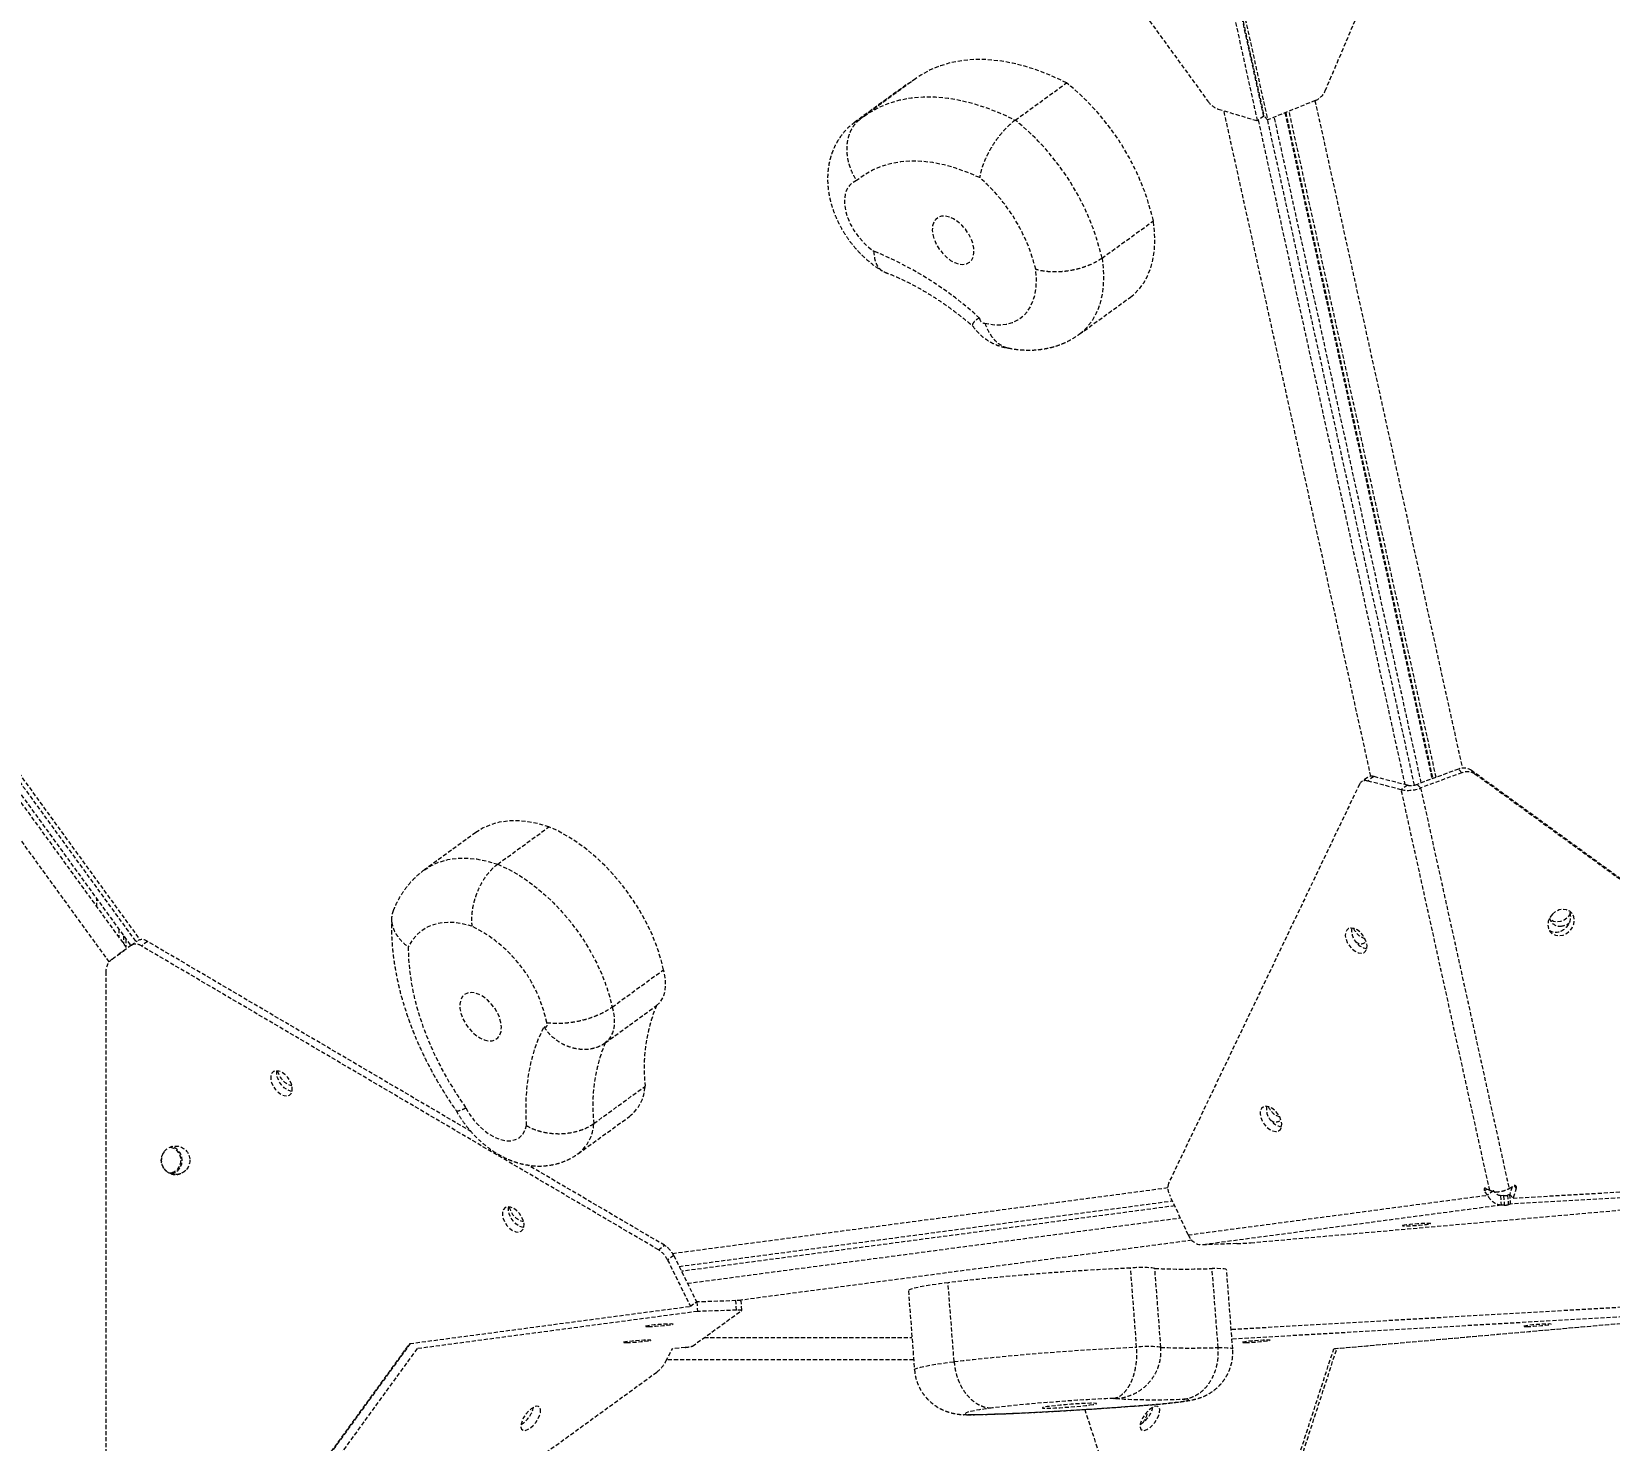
# Model space of a CAD drawing. Header units: millimetres. Extents: x -6061 to 5100, y -3651 to 3328.
# Drawn here: x 1982.3 to 2479.7, y 221.3 to 665.6 of the extents above; entities that cross this region are included whole.
import ezdxf

# ---------------------------------------------------------------- set-up
doc = ezdxf.new("R2010")
doc.units = ezdxf.units.MM
doc.linetypes.add('HIDDEN', pattern=[1.905, 1.27, -0.635])
for name, color, linetype in [('DIKOM_ОБЪЕКТ', 7, 'Continuous'), ('DIKOM_РАЗМЕР_ЗОНА', 7, 'Continuous'), ('DIKOM_РАЗМЕР_ОБЪЕКТА', 7, 'Continuous')]:
    doc.layers.add(name, color=color, linetype=linetype)
doc.styles.add('style1', font='arialbd.ttf', dxfattribs={"width": 0.8})
doc.dimstyles.new('1-50', dxfattribs={"dimtxt": 300, "dimasz": 200, "dimexe": 100, "dimexo": 0, "dimgap": 100, "dimtad": 1, "dimtxsty": 'style1', "dimcen": 200, "dimclrd": 7, "dimclre": 7, "dimclrt": 7, "dimadec": 1, "dimazin": 2, "dimtfac": 1, "dimtmove": 0, "dimatfit": 2, "dimfxl": 0, "dimlwd": 25, "dimlwe": 18, "dimarcsym": 0})

# ---------------------------------------------------------------- blocks, each defined once
blk = doc.blocks.new('*D0')
at = {"layer": 'Defpoints', "color": 0, "transparency": 16777216}
for p in [(3244.44, 1090.08), (-2954.24, -571.35), (3244.44, -1487.03)]:
    blk.add_point(p, dxfattribs=at)
at = {"layer": 'DIKOM_РАЗМЕР_ОБЪЕКТА', "color": 7, "lineweight": 18, "transparency": 16777216}
for p, q in [((3244.44, 1090.08), (3244.44, -1587.03)), ((-2954.24, -571.35), (-2954.24, -1587.03))]:
    blk.add_line(p, q, dxfattribs=at)
at = {"layer": 'DIKOM_РАЗМЕР_ОБЪЕКТА', "color": 7, "lineweight": 25, "transparency": 16777216}
blk.add_line((-2754.24, -1487.03), (3044.44, -1487.03), dxfattribs=at)
at = {"layer": 'DIKOM_РАЗМЕР_ОБЪЕКТА', "color": 7, "transparency": 16777216}
for points in [[(-2754.24, -1453.69), (-2754.24, -1520.36), (-2954.24, -1487.03)], [(3044.44, -1453.69), (3044.44, -1520.36), (3244.44, -1487.03)]]:
    blk.add_solid(points, dxfattribs=at)
at = {"layer": 'DIKOM_РАЗМЕР_ОБЪЕКТА', "color": 7, "transparency": 16777216, "insert": (279.31, -1118.98), "char_height": 300, "attachment_point": 5, "style": 'style1'}
blk.add_mtext('{\\fArial|b0|i0|c204|p34;\\H1.75x;6200}', dxfattribs=at)
blk = doc.blocks.new('*D1')
at = {"layer": 'Defpoints', "color": 0, "transparency": 16777216}
for p in [(2324.34, 3327.92), (-5419.16, -2822.08), (-1808.64, -2822.08)]:
    blk.add_point(p, dxfattribs=at)
at = {"layer": 'DIKOM_РАЗМЕР_ЗОНА', "color": 7, "lineweight": 18, "transparency": 16777216}
for p, q in [((2324.34, 3327.92), (-5519.16, 3327.92)), ((-1808.64, -2822.08), (-5519.16, -2822.08))]:
    blk.add_line(p, q, dxfattribs=at)
at = {"layer": 'DIKOM_РАЗМЕР_ЗОНА', "color": 7, "lineweight": 25, "transparency": 16777216}
blk.add_line((-5419.16, 3127.92), (-5419.16, -2622.08), dxfattribs=at)
at = {"layer": 'DIKOM_РАЗМЕР_ЗОНА', "color": 7, "transparency": 16777216}
for points in [[(-5452.49, 3127.92), (-5385.83, 3127.92), (-5419.16, 3327.92)], [(-5452.49, -2622.08), (-5385.83, -2622.08), (-5419.16, -2822.08)]]:
    blk.add_solid(points, dxfattribs=at)
at = {"layer": 'DIKOM_РАЗМЕР_ЗОНА', "color": 7, "transparency": 16777216, "insert": (-5787.21, -178.18), "char_height": 300, "attachment_point": 5, "rotation": 90, "style": 'style1'}
blk.add_mtext('{\\fArial|b0|i0|c204|p34;\\H1.75x;6150}', dxfattribs=at)
blk = doc.blocks.new('*D2')
at = {"layer": 'Defpoints', "color": 0, "transparency": 16777216}
for p in [(5097.78, 1174.32), (-4808.91, -571.39), (5097.78, -3550.63)]:
    blk.add_point(p, dxfattribs=at)
at = {"layer": 'DIKOM_РАЗМЕР_ЗОНА', "color": 7, "lineweight": 18, "transparency": 16777216}
for p, q in [((5097.78, 1174.32), (5097.78, -3650.63)), ((-4808.91, -571.39), (-4808.91, -3650.63))]:
    blk.add_line(p, q, dxfattribs=at)
at = {"layer": 'DIKOM_РАЗМЕР_ЗОНА', "color": 7, "lineweight": 25, "transparency": 16777216}
blk.add_line((-4608.91, -3550.63), (4897.78, -3550.63), dxfattribs=at)
at = {"layer": 'DIKOM_РАЗМЕР_ЗОНА', "color": 7, "transparency": 16777216}
for points in [[(-4608.91, -3517.3), (-4608.91, -3583.96), (-4808.91, -3550.63)], [(4897.78, -3517.3), (4897.78, -3583.96), (5097.78, -3550.63)]]:
    blk.add_solid(points, dxfattribs=at)
at = {"layer": 'DIKOM_РАЗМЕР_ЗОНА', "color": 7, "transparency": 16777216, "insert": (864.15, -3182.58), "char_height": 300, "attachment_point": 5, "style": 'style1'}
blk.add_mtext('{\\fArial|b0|i0|c204|p34;\\H1.75x;9900}', dxfattribs=at)
blk = doc.blocks.new('*D3')
at = {"layer": 'Defpoints', "color": 0, "transparency": 16777216}
for p in [(-3174.2, 1527.92), (2804.07, 1527.92), (-2373.39, -1022.08)]:
    blk.add_point(p, dxfattribs=at)
at = {"layer": 'DIKOM_РАЗМЕР_ОБЪЕКТА', "color": 7, "lineweight": 18, "transparency": 16777216}
for p, q in [((2804.07, 1527.92), (-3274.2, 1527.92)), ((-2373.39, -1022.08), (-3274.2, -1022.08))]:
    blk.add_line(p, q, dxfattribs=at)
at = {"layer": 'DIKOM_РАЗМЕР_ОБЪЕКТА', "color": 7, "lineweight": 25, "transparency": 16777216}
blk.add_line((-3174.2, -822.08), (-3174.2, 1327.92), dxfattribs=at)
at = {"layer": 'DIKOM_РАЗМЕР_ОБЪЕКТА', "color": 7, "transparency": 16777216}
for points in [[(-3207.54, 1327.92), (-3140.87, 1327.92), (-3174.2, 1527.92)], [(-3207.54, -822.08), (-3140.87, -822.08), (-3174.2, -1022.08)]]:
    blk.add_solid(points, dxfattribs=at)
at = {"layer": 'DIKOM_РАЗМЕР_ОБЪЕКТА', "color": 7, "transparency": 16777216, "insert": (-3542.25, 166.98), "char_height": 300, "attachment_point": 5, "rotation": 90, "style": 'style1'}
blk.add_mtext('{\\fArial|b0|i0|c204|p34;\\H1.75x;2550}', dxfattribs=at)

msp = doc.modelspace()

# ---------------------------------------------------------------- linework, layer by layer
at = {"layer": 'DIKOM_ОБЪЕКТ', "color": 7, "linetype": 'HIDDEN', "lineweight": 15}
for p, q in [((2390.109, 646.88), (2471.588, 838.469)), ((2227.2, 816.901), (2353.112, 643.615)), ((2368.781, 637.439), (2340.819, 764.101)), ((2370.723, 638.85), (2342.76, 765.512)), ((2342.857, 765.521), (2370.819, 638.859)), ((2343.97, 764.379), (2371.932, 637.717)), ((2258.035, 648.778), (2241.854, 637.022)), ((2260.952, 650.684), (2244.771, 638.928)), ((2292.375, 637.63), (2308.556, 649.385)), ((2386.98, 643.807), (2371.932, 637.717)), ((2386.873, 643.763), (2433.324, 433.307)), ((2356.363, 641.105), (2368.781, 637.439)), ((2404.487, 430.761), (2358.18, 640.568)), ((2370.723, 638.85), (2368.781, 637.439)), ((2368.971, 637.577), (2415.195, 428.145)), ((2371.932, 637.717), (2370.819, 638.859)), ((2418.239, 427.965), (2371.943, 637.721)), ((2420.374, 428.689), (2374.049, 638.574)), ((2377.396, 639.928), (2423.744, 429.933)), ((2377.659, 640.035), (2424.01, 430.031)), ((2425.071, 430.423), (2378.713, 640.461)), ((2319.739, 594.123), (2335.92, 605.879)), ((1870.941, 577.058), (2015.17, 378.544)), ((1871.828, 578.219), (2016.408, 379.222)), ((2312.549, 570.103), (2328.729, 581.858)), ((1868.057, 575.055), (2012.33, 376.48)), ((1869.271, 575.931), (2013.541, 377.36)), ((1869.271, 575.931), (2013.541, 377.36)), ((2006.769, 372.225), (1862.189, 571.223)), ((2432.099, 433.017), (2419.063, 428.205)), ((2433.211, 431.876), (2432.099, 433.017)), ((2400.888, 428.245), (2340.74, 302.478)), ((2403.436, 430.399), (2401.494, 428.988)), ((2405.423, 430.663), (2403.482, 429.252)), ((2414.067, 426.525), (2403.482, 429.252)), ((2416.009, 427.936), (2405.423, 430.663)), ((2416.009, 427.936), (2414.067, 426.525)), ((2419.063, 428.205), (2420.176, 427.064)), ((2433.211, 431.876), (2420.176, 427.064)), ((2436.168, 432.599), (2437.28, 431.458)), ((2583.584, 325.506), (2436.168, 432.599)), ((2584.697, 324.365), (2437.28, 431.458)), ((2441.95, 300.221), (2414.067, 426.525)), ((2420.176, 427.064), (2448.059, 300.761)), ((2122.31, 413.022), (2106.13, 401.266)), ((2129.206, 403.037), (2145.387, 414.793)), ((2002.792, 389.607), (2002.792, 392.154)), ((2009.792, 382.52), (2009.792, 379.973)), ((2011.289, 380.459), (2011.289, 377.912)), ((2012.028, 379.442), (2012.028, 376.895)), ((2013.716, 377.488), (2015.658, 378.898)), ((2018.832, 378.658), (2016.891, 377.247)), ((2120.867, 318.688), (2018.832, 378.658)), ((2007.722, 373.132), (2011.485, 375.866)), ((2007.722, 373.132), (2009.664, 374.543)), ((2007.722, 373.132), (2007.722, 373.132)), ((2013.716, 377.488), (2009.205, 374.21)), ((2179.865, 281.461), (2016.891, 377.247)), ((2005.661, 369.087), (2005.66, 154.887)), ((2006.616, 372.026), (2006.616, 372.026)), ((2165.305, 357.994), (2181.485, 369.749)), ((2163.104, 346.705), (2179.284, 358.461)), ((2159.518, 321.254), (2175.699, 333.01)), ((2154.584, 311.758), (2170.765, 323.514)), ((2026.507, 305.759), (2025.767, 305.593)), ((2181.806, 282.871), (2138.754, 308.175)), ((2584.161, 303.626), (2448.456, 295.856)), ((2449.367, 297.761), (2585.073, 305.531)), ((2184.341, 280.318), (2340.475, 301.048)), ((2346.934, 286.152), (2341.069, 298.749)), ((2346.934, 286.152), (2441.21, 298.673)), ((2366.608, 283.685), (2573.998, 301.994)), ((2441.137, 300.602), (2440.358, 300.036)), ((2441.21, 298.673), (2440.358, 300.036)), ((2440.722, 300.796), (2441.95, 300.221)), ((2443.152, 300.084), (2441.21, 298.673)), ((2446.324, 298.523), (2445.323, 298.506)), ((2445.323, 298.506), (2445.552, 295.519)), ((2446.324, 298.523), (2446.553, 295.535)), ((2448.226, 298.844), (2447.581, 298.634)), ((2447.581, 298.634), (2447.811, 295.647)), ((2448.059, 300.761), (2449.437, 301.565)), ((2448.307, 298.849), (2448.226, 298.844)), ((2448.226, 298.844), (2448.456, 295.856)), ((2448.988, 301.303), (2448.254, 298.902)), ((2448.254, 298.902), (2449.367, 297.761)), ((2450.331, 300.916), (2449.367, 297.761)), ((2449.616, 301.649), (2450.331, 300.916)), ((2186.401, 276.22), (2341.943, 296.872)), ((2342.671, 295.307), (2187.169, 274.661)), ((2445.552, 295.519), (2351.276, 282.998)), ((2446.553, 295.535), (2445.552, 295.519)), ((2448.456, 295.856), (2447.811, 295.647)), ((2189.029, 270.884), (2344.436, 291.517)), ((2348.078, 284.444), (2204.839, 265.426)), ((2179.865, 281.461), (2181.806, 282.871)), ((2184.715, 279.645), (2182.773, 278.234)), ((2184.715, 279.645), (2191.904, 265.047)), ((2362.201, 283.397), (2351.276, 282.998)), ((2182.773, 278.234), (2189.962, 263.636)), ((2330.645, 250.769), (2328.735, 275.668)), ((2338.289, 250.7), (2336.379, 275.599)), ((2356.35, 250.647), (2354.44, 275.546)), ((2360.924, 250.261), (2359.015, 275.16)), ((2273.102, 246.183), (2271.193, 271.082)), ((2189.962, 263.636), (2191.904, 265.047)), ((2191.973, 264.997), (2191.804, 264.975)), ((2204.307, 265.412), (2191.973, 264.997)), ((2191.973, 264.997), (2192.202, 262.009)), ((2204.537, 262.424), (2204.307, 265.412)), ((2206.177, 262.375), (2205.947, 265.363)), ((2258.692, 268.539), (2260.601, 243.64)), ((2519.794, 265.377), (2360.464, 256.268)), ((2101.538, 251.888), (2189.962, 263.636)), ((2192.202, 262.009), (2103.785, 250.262)), ((2190.61, 251.05), (2206.164, 262.356)), ((2204.537, 262.424), (2192.202, 262.009)), ((2520.024, 262.389), (2360.693, 253.28)), ((2392.823, 250.272), (2526.398, 262.055)), ((2392.979, 250.278), (2526.467, 262.054)), ((2194.344, 253.764), (2259.825, 253.764)), ((2194.383, 253.792), (2259.823, 253.792)), ((2020.737, 140.68), (2101.547, 251.901)), ((2101.655, 251.904), (2020.806, 140.63)), ((2103.793, 250.282), (2022.977, 139.053)), ((2099.705, 249.365), (2099.81, 249.365)), ((2099.722, 249.389), (2099.827, 249.389)), ((2099.884, 249.466), (2099.771, 249.456)), ((2099.845, 249.558), (2099.954, 249.564)), ((2100.107, 249.773), (2099.99, 249.758)), ((2182.261, 246.329), (2184.333, 250.27)), ((2188.267, 250.686), (2184.333, 250.269)), ((2338.289, 250.7), (2338.288, 250.685)), ((2356.532, 138.634), (2392.817, 250.272)), ((2357.897, 139.934), (2393.784, 250.349)), ((2260.36, 246.791), (2182.504, 246.791)), ((2031.957, 135.782), (2179.368, 242.888)), ((2314.274, 231.104), (2345.34, 135.47))]:
    msp.add_line(p, q, dxfattribs=at)
at = {"layer": 'DIKOM_ОБЪЕКТ', "color": 7, "linetype": 'HIDDEN', "lineweight": 15, "flags": 128}
for points in [[(2308.556, 649.385), (2304.232, 651.426), (2299.933, 653.147), (2295.679, 654.541), (2291.491, 655.601), (2287.388, 656.322), (2283.389, 656.701), (2279.515, 656.737), (2275.781, 656.428), (2272.207, 655.776), (2268.81, 654.785), (2265.604, 653.458), (2262.606, 651.803), (2260.952, 650.684)], [(2259.668, 649.752), (2258.149, 648.86), (2258.035, 648.778)], [(2244.759, 638.919), (2246.426, 640.048), (2249.424, 641.703), (2252.629, 643.029), (2256.027, 644.02), (2259.601, 644.672), (2263.334, 644.981), (2267.209, 644.946), (2271.207, 644.567), (2275.31, 643.845), (2279.499, 642.785), (2283.752, 641.391), (2288.051, 639.67), (2292.375, 637.63)], [(2241.855, 637.023), (2241.969, 637.104), (2243.649, 638.072)], [(2281.161, 619.504), (2277.396, 621.144), (2273.665, 622.482), (2269.987, 623.513), (2266.383, 624.229), (2262.871, 624.627), (2259.471, 624.706), (2256.201, 624.465), (2253.078, 623.904), (2250.119, 623.027), (2247.34, 621.84), (2244.755, 620.347), (2242.379, 618.557)], [(2242.379, 618.557), (2241.118, 617.941), (2240.077, 617.012), (2239.286, 615.795), (2238.766, 614.324), (2238.532, 612.639), (2238.59, 610.785), (2238.938, 608.814), (2239.567, 606.78), (2240.46, 604.739), (2241.592, 602.745), (2242.932, 600.854), (2244.444, 599.119), (2246.085, 597.585), (2247.812, 596.295)], [(2266.413, 601.53), (2266.851, 600.003), (2267.532, 598.466), (2268.43, 596.982), (2269.506, 595.611), (2270.719, 594.41), (2272.016, 593.427), (2273.347, 592.703), (2274.655, 592.268), (2275.888, 592.139), (2276.995, 592.322), (2277.931, 592.809), (2278.657, 593.58), (2279.143, 594.604), (2279.371, 595.838), (2279.329, 597.233), (2279.021, 598.731), (2278.459, 600.271), (2277.665, 601.789), (2276.673, 603.224), (2275.523, 604.517), (2274.261, 605.615), (2272.94, 606.472), (2271.614, 607.055), (2270.337, 607.338), (2269.161, 607.311), (2268.134, 606.975), (2267.299, 606.342), (2266.69, 605.44), (2266.331, 604.305), (2266.238, 602.984), (2266.413, 601.53)], [(2328.729, 581.858), (2329.751, 582.667), (2331.439, 584.353), (2332.897, 586.306), (2334.112, 588.509), (2335.076, 590.945), (2335.78, 593.595), (2336.219, 596.437), (2336.389, 599.448), (2336.289, 602.604), (2335.92, 605.879)], [(2319.739, 594.123), (2320.109, 590.848), (2320.209, 587.692), (2320.039, 584.681), (2319.6, 581.84), (2318.896, 579.19), (2317.932, 576.753), (2316.716, 574.55), (2315.259, 572.597), (2313.571, 570.911), (2312.541, 570.097)], [(2282.817, 573.587), (2285.158, 573.167), (2287.397, 573.064), (2289.506, 573.282), (2291.459, 573.817), (2293.231, 574.662), (2294.8, 575.807), (2296.146, 577.237), (2297.252, 578.935), (2298.105, 580.88), (2298.693, 583.046), (2299.01, 585.407), (2299.051, 587.932), (2298.816, 590.592)], [(2145.387, 414.793), (2142.029, 415.785), (2138.751, 416.429), (2135.578, 416.72), (2132.536, 416.656), (2129.65, 416.237), (2126.942, 415.467), (2124.433, 414.352), (2122.31, 413.022)], [(2181.485, 369.749), (2180.64, 373.172), (2179.538, 376.638), (2178.19, 380.12), (2176.606, 383.589), (2174.799, 387.017), (2172.783, 390.377), (2170.576, 393.641), (2168.194, 396.784), (2165.656, 399.78), (2162.984, 402.604), (2160.199, 405.234), (2157.324, 407.649), (2154.381, 409.828), (2151.394, 411.756), (2148.388, 413.415), (2145.387, 414.793)], [(2106.099, 401.243), (2108.253, 402.596), (2110.762, 403.711), (2113.47, 404.481), (2116.356, 404.9), (2119.398, 404.964), (2122.57, 404.673), (2125.848, 404.029), (2129.206, 403.037)], [(2129.206, 403.037), (2132.208, 401.659), (2135.214, 400), (2138.2, 398.073), (2141.143, 395.893), (2144.019, 393.478), (2146.804, 390.848), (2149.476, 388.024), (2152.013, 385.028), (2154.395, 381.886), (2156.603, 378.621), (2158.619, 375.261), (2160.426, 371.833), (2162.01, 368.364), (2163.358, 364.882), (2164.459, 361.416), (2165.305, 357.994)], [(2461.7, 387.276), (2460.925, 386.263), (2460.436, 385.118), (2460.272, 383.934), (2460.447, 382.806), (2460.946, 381.827), (2461.729, 381.076), (2462.733, 380.613), (2463.875, 380.476), (2465.065, 380.676), (2466.205, 381.197), (2467.202, 381.996), (2467.977, 383.01), (2468.466, 384.155), (2468.63, 385.339), (2468.455, 386.466), (2467.956, 387.445), (2467.173, 388.196), (2466.169, 388.659), (2465.026, 388.797), (2463.837, 388.597), (2462.697, 388.076), (2461.7, 387.276)], [(2121.092, 383.449), (2118.46, 384.17), (2115.905, 384.584), (2113.452, 384.686), (2111.126, 384.474), (2108.949, 383.952), (2106.944, 383.124), (2105.131, 381.998), (2103.527, 380.586), (2102.149, 378.902), (2101.01, 376.962)], [(2467.368, 387.525), (2467.146, 387.101), (2466.392, 386.136), (2465.419, 385.39), (2464.313, 384.93), (2463.172, 384.797), (2462.098, 385.003), (2461.187, 385.53), (2460.829, 385.886)], [(2402.226, 375.134), (2402.828, 375.613), (2403.188, 376.361), (2403.278, 377.318), (2403.09, 378.406), (2402.64, 379.536), (2401.964, 380.618), (2401.117, 381.563), (2400.168, 382.295), (2399.192, 382.755), (2398.271, 382.905), (2397.477, 382.733), (2396.876, 382.254), (2396.516, 381.505), (2396.426, 380.549), (2396.613, 379.461), (2397.063, 378.331), (2397.739, 377.249), (2398.586, 376.304), (2399.536, 375.572), (2400.511, 375.112), (2401.433, 374.962), (2402.226, 375.134)], [(2402.645, 379.526), (2402.424, 379.578), (2401.49, 379.982)], [(2101.01, 376.962), (2101.103, 373.013), (2101.472, 368.937), (2102.115, 364.756), (2103.029, 360.491), (2104.209, 356.167), (2105.648, 351.806), (2107.339, 347.431), (2109.273, 343.067), (2111.439, 338.736), (2113.826, 334.461), (2116.421, 330.266), (2119.211, 326.173)], [(2179.284, 358.461), (2180.225, 359.303), (2180.993, 360.349), (2181.576, 361.582), (2181.963, 362.981), (2182.149, 364.523), (2182.131, 366.184), (2181.908, 367.935), (2181.485, 369.749)], [(2124.96, 347.662), (2126.24, 347.364), (2127.422, 347.376), (2128.457, 347.697), (2129.303, 348.316), (2129.924, 349.205), (2130.295, 350.33), (2130.402, 351.643), (2130.24, 353.092), (2129.815, 354.616), (2129.145, 356.154), (2128.257, 357.643), (2127.188, 359.02), (2125.981, 360.231), (2124.687, 361.226), (2123.357, 361.963), (2122.046, 362.413), (2120.808, 362.557), (2119.694, 362.39), (2118.749, 361.917), (2118.012, 361.16), (2117.513, 360.147), (2117.272, 358.922), (2117.3, 357.534), (2117.595, 356.04), (2118.146, 354.5), (2118.929, 352.98), (2119.912, 351.539), (2121.056, 350.238), (2122.313, 349.13), (2123.632, 348.259), (2124.96, 347.662)], [(2165.305, 357.994), (2165.728, 356.18), (2165.951, 354.428), (2165.969, 352.767), (2165.783, 351.225), (2165.396, 349.826), (2164.813, 348.593), (2164.045, 347.547), (2163.104, 346.705)], [(2138.311, 320.593), (2138.139, 325.043), (2138.217, 329.365), (2138.545, 333.544), (2139.121, 337.565), (2139.943, 341.415), (2141.009, 345.079), (2142.315, 348.546), (2143.855, 351.802)], [(2143.855, 351.802), (2144.127, 351.715), (2144.375, 351.711), (2144.583, 351.791), (2144.736, 351.948), (2144.824, 352.172), (2144.841, 352.448), (2144.786, 352.757), (2144.662, 353.077)], [(2057.68, 336.335), (2057.646, 335.345), (2057.888, 334.242), (2058.387, 333.114), (2059.102, 332.053), (2059.975, 331.145), (2060.936, 330.463), (2061.907, 330.063), (2062.809, 329.977), (2063.569, 330.212), (2064.125, 330.749), (2064.433, 331.545), (2064.467, 332.534), (2064.225, 333.638), (2063.726, 334.766), (2063.012, 335.827), (2062.138, 336.735), (2061.177, 337.416), (2060.206, 337.816), (2059.305, 337.902), (2058.545, 337.667), (2057.988, 337.13), (2057.68, 336.335)], [(2064.397, 331.384), (2063.849, 331.474), (2062.878, 331.874), (2061.917, 332.556), (2061.043, 333.464), (2060.328, 334.525), (2059.83, 335.653), (2059.588, 336.756), (2059.622, 337.746), (2059.67, 337.952)], [(2119.211, 326.173), (2120.368, 324.189), (2121.73, 322.314), (2123.259, 320.599), (2124.913, 319.091), (2126.647, 317.833), (2128.413, 316.857), (2130.163, 316.191), (2131.849, 315.853), (2133.425, 315.852), (2134.848, 316.189), (2136.078, 316.854), (2137.083, 317.828), (2137.834, 319.086), (2138.311, 320.593)], [(2375.348, 318.932), (2375.949, 319.411), (2376.309, 320.159), (2376.399, 321.116), (2376.211, 322.204), (2375.761, 323.334), (2375.086, 324.416), (2374.239, 325.361), (2373.289, 326.093), (2372.314, 326.552), (2371.392, 326.703), (2370.598, 326.531), (2369.997, 326.052), (2369.637, 325.303), (2369.547, 324.346), (2369.735, 323.259), (2370.185, 322.128), (2370.861, 321.047), (2371.708, 320.102), (2372.657, 319.37), (2373.632, 318.91), (2374.554, 318.76), (2375.348, 318.932)], [(2375.766, 323.326), (2375.544, 323.378), (2374.61, 323.782)], [(2130.722, 293.406), (2130.687, 292.416), (2130.929, 291.313), (2131.428, 290.185), (2132.143, 289.124), (2133.017, 288.216), (2133.978, 287.534), (2134.948, 287.134), (2135.85, 287.048), (2136.61, 287.283), (2137.166, 287.82), (2137.474, 288.615), (2137.508, 289.605), (2137.266, 290.708), (2136.768, 291.836), (2136.053, 292.897), (2135.179, 293.805), (2134.218, 294.487), (2133.248, 294.887), (2132.346, 294.973), (2131.586, 294.738), (2131.03, 294.201), (2130.722, 293.406)], [(2137.438, 288.455), (2136.89, 288.545), (2135.919, 288.945), (2134.958, 289.626), (2134.085, 290.534), (2133.37, 291.595), (2132.871, 292.723), (2132.629, 293.827), (2132.663, 294.816), (2132.699, 294.977)], [(2414.96, 289.175), (2414.51, 289.084), (2414.415, 289.016), (2414.682, 288.977), (2415.291, 288.97), (2416.191, 288.996), (2417.31, 289.053), (2418.557, 289.135), (2419.831, 289.237), (2421.029, 289.35), (2422.054, 289.464), (2422.823, 289.572), (2423.273, 289.663), (2423.368, 289.731), (2423.1, 289.769), (2422.492, 289.776), (2421.592, 289.75), (2420.473, 289.694), (2419.226, 289.611), (2417.952, 289.509), (2416.754, 289.397), (2415.729, 289.282), (2414.96, 289.175)], [(2328.735, 275.668), (2325.506, 275.527), (2322.088, 275.358), (2318.509, 275.162), (2314.798, 274.94), (2310.985, 274.694), (2307.101, 274.426), (2303.177, 274.139), (2299.244, 273.834), (2295.335, 273.514), (2291.481, 273.181), (2287.713, 272.839), (2284.062, 272.49), (2280.557, 272.137), (2277.226, 271.783), (2274.096, 271.43), (2271.193, 271.082)], [(2359.015, 275.16), (2359.012, 275.175), (2358.786, 275.31), (2358.207, 275.415), (2357.282, 275.491), (2356.021, 275.534), (2354.44, 275.546)], [(2271.193, 271.082), (2268.381, 270.7), (2265.894, 270.332), (2263.751, 269.98), (2261.969, 269.648), (2260.563, 269.337), (2259.543, 269.051), (2258.918, 268.792), (2258.692, 268.561), (2258.692, 268.539)], [(2206.164, 262.356), (2206.173, 262.384), (2206.118, 262.406), (2205.999, 262.423), (2205.819, 262.435), (2205.579, 262.441), (2205.283, 262.441), (2204.934, 262.436), (2204.537, 262.424)], [(2176.746, 257.256), (2177.743, 257.295), (2178.925, 257.362), (2180.195, 257.453), (2181.451, 257.561), (2182.591, 257.675), (2183.522, 257.788), (2184.17, 257.89), (2184.481, 257.973), (2184.43, 258.029), (2184.022, 258.056), (2183.289, 258.049), (2182.292, 258.011), (2181.11, 257.943), (2179.84, 257.852), (2178.584, 257.745), (2177.444, 257.63), (2176.513, 257.517), (2175.866, 257.415), (2175.555, 257.333), (2175.605, 257.276), (2176.013, 257.25), (2176.746, 257.256)], [(2453.615, 257.258), (2454.612, 257.297), (2455.794, 257.364), (2457.064, 257.455), (2458.32, 257.562), (2459.46, 257.677), (2460.392, 257.79), (2461.039, 257.891), (2461.35, 257.974), (2461.3, 258.031), (2460.892, 258.057), (2460.159, 258.051), (2459.162, 258.012), (2457.98, 257.945), (2456.71, 257.854), (2455.454, 257.747), (2454.314, 257.632), (2453.383, 257.519), (2452.735, 257.417), (2452.424, 257.335), (2452.475, 257.278), (2452.883, 257.252), (2453.615, 257.258)], [(2169.775, 252.189), (2170.773, 252.228), (2171.954, 252.295), (2173.225, 252.386), (2174.481, 252.493), (2175.62, 252.608), (2176.552, 252.721), (2177.199, 252.823), (2177.51, 252.905), (2177.459, 252.962), (2177.051, 252.988), (2176.319, 252.982), (2175.321, 252.943), (2174.139, 252.876), (2172.869, 252.785), (2171.613, 252.677), (2170.473, 252.563), (2169.542, 252.45), (2168.895, 252.348), (2168.584, 252.265), (2168.635, 252.209), (2169.043, 252.182), (2169.775, 252.189)], [(2273.102, 246.183), (2276.006, 246.531), (2279.136, 246.884), (2282.467, 247.238), (2285.972, 247.591), (2289.623, 247.94), (2293.391, 248.282), (2297.245, 248.615), (2301.154, 248.935), (2305.087, 249.24), (2309.011, 249.527), (2312.895, 249.795), (2316.708, 250.041), (2320.419, 250.263), (2323.998, 250.459), (2327.415, 250.628), (2330.645, 250.769)], [(2356.35, 250.647), (2357.931, 250.635), (2359.191, 250.592), (2360.117, 250.516), (2360.696, 250.411), (2360.922, 250.276), (2360.924, 250.261)], [(2364.979, 252.191), (2365.977, 252.229), (2367.158, 252.297), (2368.429, 252.388), (2369.685, 252.495), (2370.824, 252.61), (2371.756, 252.722), (2372.403, 252.824), (2372.714, 252.907), (2372.664, 252.964), (2372.256, 252.99), (2371.524, 252.983), (2370.526, 252.945), (2369.344, 252.878), (2368.074, 252.787), (2366.818, 252.679), (2365.678, 252.565), (2364.747, 252.452), (2364.1, 252.35), (2363.788, 252.268), (2363.839, 252.211), (2364.247, 252.185), (2364.979, 252.191)], [(2260.601, 243.64), (2260.602, 243.662), (2260.827, 243.893), (2261.453, 244.152), (2262.473, 244.438), (2263.879, 244.749), (2265.661, 245.081), (2267.804, 245.433), (2270.291, 245.801), (2273.102, 246.183)], [(2323.503, 234.601), (2320.899, 234.492), (2318.098, 234.354), (2315.135, 234.188), (2312.047, 233.996), (2308.874, 233.781), (2305.655, 233.546), (2302.43, 233.293), (2299.24, 233.026), (2296.124, 232.747), (2293.123, 232.461), (2290.273, 232.171), (2287.611, 231.881), (2285.169, 231.593)], [(2324.031, 234.53), (2324.263, 234.561), (2324.416, 234.589), (2324.478, 234.61), (2324.445, 234.625), (2324.32, 234.631), (2324.111, 234.629), (2323.832, 234.619), (2323.503, 234.601)], [(2329.545, 232.186), (2331.819, 232.341), (2334.13, 232.517), (2336.414, 232.708), (2338.608, 232.91), (2340.653, 233.118), (2342.493, 233.325), (2344.076, 233.526), (2345.361, 233.716), (2346.311, 233.889), (2346.901, 234.04), (2347.114, 234.165), (2346.944, 234.262), (2346.397, 234.327), (2345.488, 234.358)], [(2142.692, 230.196), (2142.736, 231.059), (2142.529, 231.701), (2142.089, 232.069), (2141.451, 232.133), (2140.666, 231.888), (2139.798, 231.354), (2138.918, 230.574), (2138.096, 229.611), (2137.4, 228.544), (2136.886, 227.458), (2136.595, 226.442), (2136.551, 225.578), (2136.757, 224.937), (2137.198, 224.569), (2137.836, 224.505), (2138.621, 224.75), (2139.489, 225.284), (2140.369, 226.064), (2141.19, 227.027), (2141.886, 228.094), (2142.401, 229.18), (2142.692, 230.196)], [(2140.393, 231.235), (2140.263, 231.561), (2140.214, 231.64)], [(2285.169, 231.593), (2283.009, 231.295), (2281.141, 231.009), (2279.582, 230.739), (2278.348, 230.487), (2277.452, 230.255), (2276.902, 230.047), (2276.704, 229.864), (2276.859, 229.708), (2277.367, 229.58), (2278.222, 229.483)], [(2278.222, 229.483), (2281.416, 229.548), (2284.877, 229.645), (2288.587, 229.774), (2292.526, 229.934), (2296.673, 230.124), (2301.005, 230.342), (2305.5, 230.589), (2310.133, 230.861), (2314.88, 231.159), (2319.715, 231.481), (2324.612, 231.824), (2329.545, 232.186)], [(2315.934, 232.517), (2316.943, 232.661), (2317.646, 232.791), (2318.014, 232.9), (2318.032, 232.984), (2317.7, 233.039), (2317.03, 233.064), (2316.051, 233.058), (2314.802, 233.02), (2313.334, 232.952), (2311.709, 232.857), (2309.991, 232.739), (2308.252, 232.603), (2306.563, 232.453), (2304.992, 232.298), (2303.605, 232.142), (2302.458, 231.992), (2301.597, 231.854), (2301.059, 231.734), (2300.865, 231.637), (2301.023, 231.567), (2301.527, 231.526), (2302.356, 231.517), (2303.475, 231.539), (2304.84, 231.593), (2306.395, 231.674), (2308.075, 231.782), (2309.812, 231.909), (2311.535, 232.053), (2313.174, 232.206), (2314.66, 232.363), (2315.934, 232.517)], [(2337.904, 230.195), (2337.948, 231.059), (2337.742, 231.701), (2337.302, 232.069), (2336.663, 232.133), (2335.878, 231.889), (2335.01, 231.355), (2334.13, 230.575), (2333.308, 229.612), (2332.612, 228.545), (2332.098, 227.459), (2331.807, 226.443), (2331.763, 225.579), (2331.969, 224.937), (2332.41, 224.569), (2333.048, 224.505), (2333.833, 224.75), (2334.701, 225.284), (2335.581, 226.064), (2336.403, 227.026), (2337.099, 228.094), (2337.614, 229.179), (2337.904, 230.195)]]:
    msp.add_lwpolyline(points, dxfattribs=at)
at = {"layer": 'DIKOM_ОБЪЕКТ', "color": 7, "linetype": 'HIDDEN', "lineweight": 15}
msp.add_circle((2027.661, 309.674), 4.5, dxfattribs=at)
for centre, radius, start, end in [((2259.062, 587.897), 78.933, 13.16824, 51.16861), ((2384.779, 649.177), 5.804, 292.28335, 336.6838), ((2358.575, 647.33), 6.607, 214.21429, 250.43485), ((2242.882, 576.141), 78.933, 13.16818, 51.16844), ((2244.923, 577.529), 55.454, 13.62502, 49.19555), ((2205.527, 492.661), 111.928, 47.51253, 67.80338), ((2282.868, 575.332), 1.746, 184.33596, 268.32944), ((2433.742, 429.004), 4.336, 55.9821, 112.26458), ((2402.752, 427.286), 2.097, 69.64851, 152.78635), ((2404.704, 428.464), 2.313, 71.87887, 123.25256), ((2417.075, 433.291), 5.46, 258.7397, 291.35052), ((2434.854, 427.863), 4.337, 55.98383, 112.26319), ((2416.2, 437.235), 10.92, 258.73877, 291.35117), ((2463.131, 386.347), 4.365, 312.66825, 26.27252), ((2102.123, 344.396), 43.415, 11.53399, 64.09311), ((2462.786, 386), 4.372, 242.15757, 319.091), ((2464.085, 386.898), 3.409, 194.92298, 275.31711), ((2464.041, 388.376), 4.885, 274.22625, 308.35309), ((2017.059, 376.323), 2.932, 52.77583, 118.5527), ((2404.392, 382.232), 5.976, 173.58104, 258.41815), ((2404.923, 385.487), 6.487, 204.40857, 238.05412), ((2401.375, 380.409), 2.448, 227.68345, 312.50788), ((2010.661, 369.087), 5, 126.00069, 179.99735), ((2010.661, 369.087), 5, 126.00069, 144.00112), ((2015.117, 374.912), 2.932, 52.77506, 118.55304), ((2227.248, 338.726), 51.865, 157.63494, 186.32742), ((2211.068, 326.97), 51.865, 157.63494, 186.32742), ((2065.707, 339.09), 5.991, 191.56645, 256.78182), ((2162.718, 333.724), 13, 308.24118, 356.84982), ((2377.513, 326.03), 5.976, 173.5821, 258.41849), ((2378.042, 329.289), 6.489, 204.43543, 238.06927), ((2146.538, 321.969), 13, 308.23791, 356.84993), ((2374.493, 324.208), 2.447, 227.70999, 312.58052), ((2025.235, 309.683), 4.125, 287.96525, 82.17955), ((2025.235, 309.683), 4.5, 285.43516, 74.15361), ((2027.661, 309.675), 4.5, 144.00112, 227.35704), ((2027.661, 309.675), 4.5, 227.35704, 324.00112), ((2345.051, 300.979), 4.565, 160.8295, 209.24713), ((2138.748, 296.158), 5.991, 191.53503, 256.7947), ((2351.5, 287.871), 4.879, 200.63261, 267.37332), ((2358.451, 374.444), 91.124, 272.35833, 275.13568), ((2175.761, 274.838), 7.791, 25.84447, 58.21691), ((2177.702, 276.248), 7.792, 25.8458, 58.21675), ((2332.293, 246.414), 29.47, 82.03003, 96.93587), ((2345.867, 494.226), 218.847, 267.51474, 272.24497), ((2204.98, 260.464), 4.994, 78.83221, 97.74611), ((2187.553, 263.029), 12.363, 273.31311, 284.31948), ((2334.203, 221.514), 29.47, 82.03024, 96.93567), ((2347.777, 469.326), 218.847, 267.51473, 272.24498), ((2173.119, 251.078), 10.301, 307.34501, 332.54977), ((2336.517, 453.324), 219.15, 266.73378, 272.34607), ((2132.39, 233.59), 8.329, 300.25392, 347.7391), ((2327.59, 233.603), 8.347, 300.27885, 347.33563), ((2327.14, 231.416), 7.071, 320.29529, 353.45665)]:
    msp.add_arc(centre, radius, start, end, dxfattribs=at)
for centre, major_axis, ratio, start_param, end_param in [((2440.875, 300.104), (-0.611, 0.701), 0.4912287, 5.4450193, 7.5394144), ((2446.84, 298.592), (0.76, 0.054), 0.0575166, 3.9613639, 6.055759), ((2449.589, 300.874), (0.618, 0.711), 0.6758878, 5.2950694, 7.3894645), ((2447.069, 295.604), (0.76, 0.054), 0.0575166, 3.9613639, 6.055759)]:
    msp.add_ellipse(centre, major_axis=major_axis, ratio=ratio, start_param=start_param, end_param=end_param, dxfattribs=at)
for points, knots in [([(2241.878, 636.991), (2241.597, 636.799), (2240.627, 636.136), (2239.175, 634.743), (2237.553, 632.862), (2236.19, 630.797), (2235.076, 628.59), (2234.215, 626.255), (2233.611, 623.804), (2233.266, 621.249), (2233.187, 618.6), (2233.38, 615.871), (2233.85, 613.082), (2234.599, 610.267), (2235.617, 607.468), (2236.887, 604.724), (2238.392, 602.072), (2240.113, 599.535), (2242.037, 597.136), (2244.153, 594.894), (2246.458, 592.843), (2248.604, 591.209), (2250.024, 590.363), (2250.57, 590.038)], [0, 0, 0, 0, 0.01858294, 0.06427117, 0.1095015, 0.15452783, 0.19962486, 0.24508669, 0.29121732, 0.33832264, 0.38665725, 0.43636255, 0.48738344, 0.53944332, 0.59212939, 0.64497203, 0.69782346, 0.7507136, 0.80378772, 0.85720914, 0.91116876, 0.96584561, 1, 1, 1, 1]), ([(2243.309, 637.766), (2242.914, 637.438), (2241.993, 636.672), (2240.882, 635.101), (2239.959, 633.161), (2239.393, 631.016), (2239.181, 628.702), (2239.333, 626.32), (2239.846, 623.895), (2240.788, 621.273), (2241.748, 619.513), (2242.37, 618.571), (2242.379, 618.557)], [0, 0, 0, 0, 0.0832573, 0.1943851, 0.3023752, 0.413495, 0.521587, 0.6328021, 0.7411741, 0.8526651, 0.9977964, 1, 1, 1, 1]), ([(2244.771, 638.894), (2244.558, 638.753), (2244.044, 638.411), (2243.574, 638.011), (2243.299, 637.777)], [0, 0, 0, 0, 0.41487684, 1, 1, 1, 1]), ([(2292.375, 637.63), (2291.83, 637.206), (2290.739, 636.358), (2289.098, 634.734), (2287.514, 632.902), (2286.022, 630.892), (2284.668, 628.762), (2283.481, 626.568), (2282.5, 624.371), (2281.65, 621.964), (2281.288, 620.374), (2281.163, 619.514), (2281.161, 619.504)], [0, 0, 0, 0, 0.1058263, 0.2116547, 0.3174629, 0.4232754, 0.52947, 0.6356714, 0.7428798, 0.8500953, 0.9982879, 1, 1, 1, 1]), ([(2247.812, 596.295), (2247.812, 596.283), (2247.815, 595.384), (2247.976, 593.924), (2248.573, 592.182), (2249.379, 590.942), (2250.288, 590.092), (2250.991, 589.833), (2251.276, 589.728)], [0, 0, 0, 0, 0.0038084, 0.2703628, 0.467421, 0.6701249, 0.8663107, 1, 1, 1, 1]), ([(2319.739, 594.123), (2319.162, 593.737), (2318.009, 592.964), (2315.928, 591.961), (2313.656, 591.116), (2311.236, 590.454), (2308.739, 589.999), (2306.235, 589.757), (2303.797, 589.744), (2301.274, 589.97), (2299.666, 590.326), (2298.836, 590.586), (2298.816, 590.592)], [0, 0, 0, 0, 0.107306, 0.2146121, 0.3219175, 0.4292227, 0.5365503, 0.6438786, 0.7512595, 0.8586407, 0.9966449, 1, 1, 1, 1]), ([(2251.256, 589.678), (2251.694, 589.513), (2253.268, 588.923), (2256.037, 587.73), (2259.573, 586.008), (2263.158, 584.04), (2266.772, 581.838), (2270.399, 579.407), (2274.018, 576.743), (2276.878, 574.495), (2278.51, 573.076), (2278.959, 572.685)], [0, 0, 0, 0, 0.0494207, 0.1773869, 0.3055593, 0.4339624, 0.5626566, 0.6916723, 0.8210096, 0.9506597, 1, 1, 1, 1]), ([(2281.127, 575.2), (2281.122, 575.199), (2280.736, 575.08), (2280.1, 574.693), (2279.374, 574.034), (2278.928, 573.393), (2278.782, 572.944), (2278.913, 572.829), (2278.951, 572.795)], [0, 0, 0, 0, 0.0025803, 0.1938699, 0.392202, 0.6399817, 0.8950122, 1, 1, 1, 1]), ([(2278.914, 572.765), (2279.37, 572.163), (2280.315, 570.917), (2281.993, 569.355), (2283.811, 568.047), (2285.694, 567.03), (2287.676, 566.294), (2289.221, 565.878), (2290.105, 565.799), (2290.292, 565.783)], [0, 0, 0, 0, 0.1645087, 0.3407495, 0.4976518, 0.6527353, 0.8063688, 0.9591134, 1, 1, 1, 1]), ([(2282.817, 573.587), (2282.821, 573.576), (2283.201, 572.581), (2283.911, 570.946), (2285.204, 568.997), (2286.557, 567.551), (2288.086, 566.518), (2289.305, 565.943), (2290.02, 565.857), (2290.159, 565.84)], [0, 0, 0, 0, 0.0028088, 0.2397403, 0.4191035, 0.5984566, 0.7776967, 0.9569371, 1, 1, 1, 1]), ([(2290.154, 565.813), (2290.33, 565.774), (2291.596, 565.486), (2293.962, 565.189), (2297.211, 565.056), (2300.373, 565.284), (2303.405, 565.84), (2306.285, 566.707), (2308.979, 567.884), (2311.063, 569.027), (2312.171, 569.866), (2312.513, 570.125)], [0, 0, 0, 0, 0.0227591, 0.1635966, 0.3023148, 0.4373949, 0.5688059, 0.6968689, 0.8221072, 0.9451376, 1, 1, 1, 1]), ([(2129.206, 403.037), (2128.665, 402.606), (2127.583, 401.743), (2126.062, 400.039), (2124.675, 398.086), (2123.459, 395.915), (2122.455, 393.589), (2121.683, 391.177), (2121.174, 388.745), (2120.91, 386.138), (2120.974, 384.397), (2121.089, 383.471), (2121.092, 383.449)], [0, 0, 0, 0, 0.107307, 0.2146138, 0.3219185, 0.4292245, 0.5365503, 0.6438758, 0.7512565, 0.858638, 0.9966448, 1, 1, 1, 1]), ([(2106.087, 401.228), (2105.33, 400.643), (2103.795, 399.457), (2101.738, 397.369), (2099.87, 395.071), (2098.247, 392.572), (2097.074, 390.353), (2096.5, 388.949), (2096.306, 388.474)], [0, 0, 0, 0, 0.1760959, 0.3575029, 0.5389495, 0.721436, 0.905928, 1, 1, 1, 1]), ([(2096.341, 388.459), (2096.247, 388.257), (2095.899, 387.516), (2095.715, 386.119), (2095.811, 384.327), (2096.34, 382.513), (2097.273, 380.741), (2098.744, 378.839), (2100.115, 377.616), (2101, 376.969), (2101.01, 376.962)], [0, 0, 0, 0, 0.0550615, 0.2015496, 0.348574, 0.4956042, 0.6440297, 0.7924655, 0.997626, 1, 1, 1, 1]), ([(2095.773, 385.989), (2095.753, 385.442), (2095.679, 383.453), (2095.756, 379.958), (2096.096, 375.483), (2096.709, 370.94), (2097.58, 366.347), (2098.705, 361.725), (2100.076, 357.093), (2101.683, 352.469), (2103.518, 347.868), (2105.572, 343.307), (2107.836, 338.801), (2110.299, 334.363), (2112.958, 330.014), (2114.946, 327.006), (2116.046, 325.455), (2116.16, 325.294)], [0, 0, 0, 0, 0.0280895, 0.1020505, 0.176203, 0.2506078, 0.3251155, 0.3995978, 0.4739925, 0.5482657, 0.622405, 0.6964124, 0.7703013, 0.8440918, 0.9178099, 0.9914829, 1, 1, 1, 1]), ([(2144.662, 353.077), (2144.671, 353.076), (2145.462, 353.008), (2147.036, 352.857), (2149.528, 352.887), (2151.924, 353.091), (2154.39, 353.496), (2156.857, 354.086), (2159.253, 354.854), (2161.507, 355.775), (2163.577, 356.826), (2164.729, 357.604), (2165.305, 357.994)], [0, 0, 0, 0, 0.0016832, 0.1432394, 0.2503995, 0.3575624, 0.4646512, 0.5717382, 0.6788036, 0.7858694, 0.8929328, 1, 1, 1, 1]), ([(2143.855, 351.802), (2143.859, 351.795), (2144.146, 351.227), (2144.899, 350.14), (2146.365, 348.598), (2148.217, 347.167), (2150.381, 345.984), (2152.669, 345.157), (2154.962, 344.713), (2157.238, 344.645), (2159.382, 344.957), (2161.395, 345.616), (2162.529, 346.339), (2163.104, 346.705)], [0, 0, 0, 0, 0.0010797, 0.0812559, 0.1643747, 0.2682238, 0.3751125, 0.4780717, 0.5839565, 0.686486, 0.7919604, 0.894489, 1, 1, 1, 1]), ([(2116.153, 325.311), (2116.202, 325.219), (2116.729, 324.231), (2117.892, 322.421), (2119.71, 319.947), (2121.737, 317.628), (2123.95, 315.479), (2126.344, 313.524), (2128.911, 311.793), (2131.537, 310.377), (2134.163, 309.286), (2136.729, 308.512), (2139.29, 308.025), (2141.823, 307.824), (2144.312, 307.902), (2146.825, 308.272), (2149.326, 308.953), (2151.744, 309.989), (2153.497, 310.945), (2154.368, 311.63), (2154.564, 311.785)], [0, 0, 0, 0, 0.00664483, 0.07083892, 0.13507148, 0.1996406, 0.26473522, 0.33060635, 0.39741031, 0.46508008, 0.52579061, 0.58514488, 0.64298179, 0.6993868, 0.75457625, 0.80880912, 0.86832345, 0.92649793, 0.98340746, 1, 1, 1, 1]), ([(2116.202, 325.323), (2116.213, 325.287), (2116.249, 325.179), (2116.7, 325.235), (2117.607, 325.503), (2118.57, 325.894), (2119.201, 326.169), (2119.211, 326.173)], [0, 0, 0, 0, 0.1269029, 0.384581, 0.6496787, 0.9947553, 1, 1, 1, 1]), ([(2138.311, 320.593), (2138.323, 320.586), (2139.193, 320.077), (2140.849, 319.315), (2143.455, 318.56), (2145.919, 318.152), (2148.463, 318.018), (2150.969, 318.159), (2153.417, 318.568), (2155.686, 319.228), (2157.783, 320.114), (2158.934, 320.871), (2159.518, 321.254)], [0, 0, 0, 0, 0.0020411, 0.145146, 0.250935, 0.3597578, 0.4650829, 0.5734329, 0.6785529, 0.786707, 0.8918286, 1, 1, 1, 1]), ([(2445.552, 295.519), (2445.143, 295.561), (2444.394, 295.637), (2443.27, 296.307), (2442.157, 297.27), (2441.542, 298.182), (2441.21, 298.673)], [0, 0, 0, 0, 0.2731997, 0.5000148, 0.7304095, 1, 1, 1, 1]), ([(2441.95, 300.221), (2442.445, 300.058), (2443.351, 299.759), (2444.921, 299.728), (2446.51, 300.032), (2447.516, 300.505), (2448.059, 300.761)], [0, 0, 0, 0, 0.27317807, 0.50001612, 0.730392, 1, 1, 1, 1]), ([(2445.323, 298.506), (2445.146, 298.53), (2444.826, 298.574), (2444.289, 298.914), (2443.698, 299.4), (2443.344, 299.843), (2443.152, 300.084)], [0, 0, 0, 0, 0.2754598, 0.4999309, 0.7277668, 1, 1, 1, 1]), ([(2323.503, 234.601), (2323.51, 234.602), (2324.041, 234.691), (2325.088, 235.07), (2326.487, 236.136), (2327.662, 237.474), (2328.684, 239.16), (2329.532, 241.134), (2330.17, 243.351), (2330.581, 245.74), (2330.766, 248.241), (2330.685, 249.926), (2330.645, 250.769)], [0, 0, 0, 0, 0.00168123, 0.14323853, 0.25039915, 0.35756369, 0.46465231, 0.57173967, 0.67880289, 0.78586852, 0.89293426, 1, 1, 1, 1]), ([(2324.031, 234.53), (2324.039, 234.531), (2324.664, 234.57), (2325.973, 234.731), (2328.049, 235.255), (2330.233, 236.159), (2332.369, 237.497), (2334.264, 239.182), (2335.83, 241.133), (2337.061, 243.335), (2337.893, 245.687), (2338.357, 248.172), (2338.311, 249.839), (2338.288, 250.685)], [0, 0, 0, 0, 0.00108004, 0.08125392, 0.1643742, 0.26822152, 0.37510902, 0.47807164, 0.58395711, 0.68648569, 0.79195869, 0.89448924, 1, 1, 1, 1]), ([(2329.149, 232.143), (2329.524, 232.167), (2330.615, 232.238), (2332.469, 232.369), (2334.68, 232.541), (2336.863, 232.727), (2338.977, 232.923), (2340.99, 233.127), (2342.878, 233.337), (2344.634, 233.555), (2346.306, 233.792), (2347.692, 234.027), (2348.902, 234.286), (2349.942, 234.563), (2351.002, 234.911), (2352.222, 235.413), (2353.573, 236.118), (2354.991, 237.062), (2356.384, 238.245), (2357.677, 239.655), (2358.813, 241.269), (2359.744, 243.055), (2360.439, 244.974), (2360.856, 246.985), (2361.022, 248.764), (2360.921, 249.853), (2360.884, 250.257)], [0, 0, 0, 0, 0.0251084, 0.0730151, 0.1208302, 0.1686663, 0.2166478, 0.264972, 0.3139541, 0.3641725, 0.4169795, 0.4769034, 0.5157436, 0.5429743, 0.5707911, 0.6005912, 0.6348839, 0.6726144, 0.7124783, 0.7540716, 0.7968966, 0.8405184, 0.88464, 0.9290688, 0.9736816, 1, 1, 1, 1]), ([(2345.488, 234.358), (2345.501, 234.359), (2346.429, 234.463), (2348.012, 234.868), (2350.102, 235.962), (2351.803, 237.317), (2353.301, 239.022), (2354.53, 240.998), (2355.484, 243.226), (2356.114, 245.605), (2356.445, 248.113), (2356.382, 249.795), (2356.35, 250.647)], [0, 0, 0, 0, 0.0020443, 0.1451465, 0.2509369, 0.3597577, 0.4650827, 0.5734332, 0.6785536, 0.7867069, 0.8918279, 1, 1, 1, 1]), ([(2273.102, 246.183), (2273.197, 245.345), (2273.387, 243.668), (2274.052, 241.235), (2274.983, 238.954), (2276.172, 236.885), (2277.585, 235.094), (2279.178, 233.622), (2280.911, 232.522), (2282.902, 231.746), (2284.344, 231.569), (2285.149, 231.593), (2285.169, 231.593)], [0, 0, 0, 0, 0.1073068, 0.2146127, 0.3219181, 0.4292244, 0.5365508, 0.6438769, 0.7512581, 0.8586371, 0.9966464, 1, 1, 1, 1]), ([(2260.617, 243.638), (2260.685, 242.991), (2260.826, 241.644), (2261.402, 239.69), (2262.212, 237.827), (2263.228, 236.153), (2264.398, 234.68), (2265.683, 233.415), (2267.033, 232.362), (2268.396, 231.52), (2269.714, 230.877), (2270.943, 230.407), (2272.066, 230.072), (2273.098, 229.835), (2274.089, 229.664), (2275.087, 229.536), (2275.739, 229.484), (2276.089, 229.456)], [0, 0, 0, 0, 0.0729086, 0.1516499, 0.2274917, 0.3006826, 0.3713331, 0.4394282, 0.5048065, 0.5670961, 0.6257903, 0.6809381, 0.7341556, 0.7887897, 0.8481375, 0.9185089, 1, 1, 1, 1]), ([(2276.093, 229.542), (2276.791, 229.476), (2277.502, 229.41), (2278.21, 229.482), (2278.222, 229.483)], [0, 0, 0, 0, 0.9831125, 1, 1, 1, 1]), ([(2277.184, 229.422), (2277.196, 229.422), (2278.205, 229.436), (2280.357, 229.482), (2283.729, 229.573), (2287.308, 229.695), (2291.063, 229.843), (2294.988, 230.017), (2299.068, 230.217), (2303.286, 230.442), (2307.625, 230.69), (2312.067, 230.96), (2316.593, 231.251), (2321.183, 231.562), (2325.476, 231.866), (2328.238, 232.073), (2329.447, 232.163)], [0, 0, 0, 0, 0.0009523, 0.0811927, 0.1606826, 0.239566, 0.3180353, 0.3962096, 0.47417, 0.55197, 0.6296519, 0.7072434, 0.7847684, 0.8622443, 0.9396861, 1, 1, 1, 1]), ([(2329.443, 232.22), (2329.475, 232.197), (2329.509, 232.171), (2329.542, 232.185), (2329.545, 232.186)], [0, 0, 0, 0, 0.9273093, 1, 1, 1, 1])]:
    msp.add_open_spline(points, degree=3, knots=knots, dxfattribs=at)

# ---------------------------------------------------------------- dimensions: what is measured, and where the dimension line sits
at = {"layer": 'DIKOM_РАЗМЕР_ЗОНА'}
dim = msp.add_linear_dim(base=(-5419.159, -2822.077), p1=(2324.34, 3327.923), p2=(-1808.638, -2822.077), angle=90, text='{\\fArial|b0|i0|c204|p34;\\H1.75x;<>}', dimstyle='1-50', dxfattribs=at)
dim.commit()
dim.dimension.update_dxf_attribs({"geometry": '*D1', "text_midpoint": (-5419.159, -178.183), "dimtype": 160})
dim = msp.add_linear_dim(base=(5097.777, -3550.63), p1=(-4808.913, -571.389), p2=(5097.777, 1174.316), text='{\\fArial|b0|i0|c204|p34;\\H1.75x;9900}', dimstyle='1-50', dxfattribs=at)
dim.commit()
dim.dimension.update_dxf_attribs({"geometry": '*D2', "text_midpoint": (864.153, -3550.63), "dimtype": 160})
at = {"layer": 'DIKOM_РАЗМЕР_ОБЪЕКТА'}
dim = msp.add_linear_dim(base=(-3174.204, 1527.923), p1=(-2373.391, -1022.077), p2=(2804.073, 1527.923), angle=90, text='{\\fArial|b0|i0|c204|p34;\\H1.75x;<>}', dimstyle='1-50', dxfattribs=at)
dim.commit()
dim.dimension.update_dxf_attribs({"geometry": '*D3', "text_midpoint": (-3174.204, 166.976), "dimtype": 160})
dim = msp.add_linear_dim(base=(3244.443, -1487.027), p1=(-2954.235, -571.349), p2=(3244.443, 1090.082), text='{\\fArial|b0|i0|c204|p34;\\H1.75x;6200}', dimstyle='1-50', dxfattribs=at)
dim.commit()
dim.dimension.update_dxf_attribs({"geometry": '*D0', "text_midpoint": (279.308, -1487.027), "dimtype": 160})

doc.saveas('drawing.dxf')
